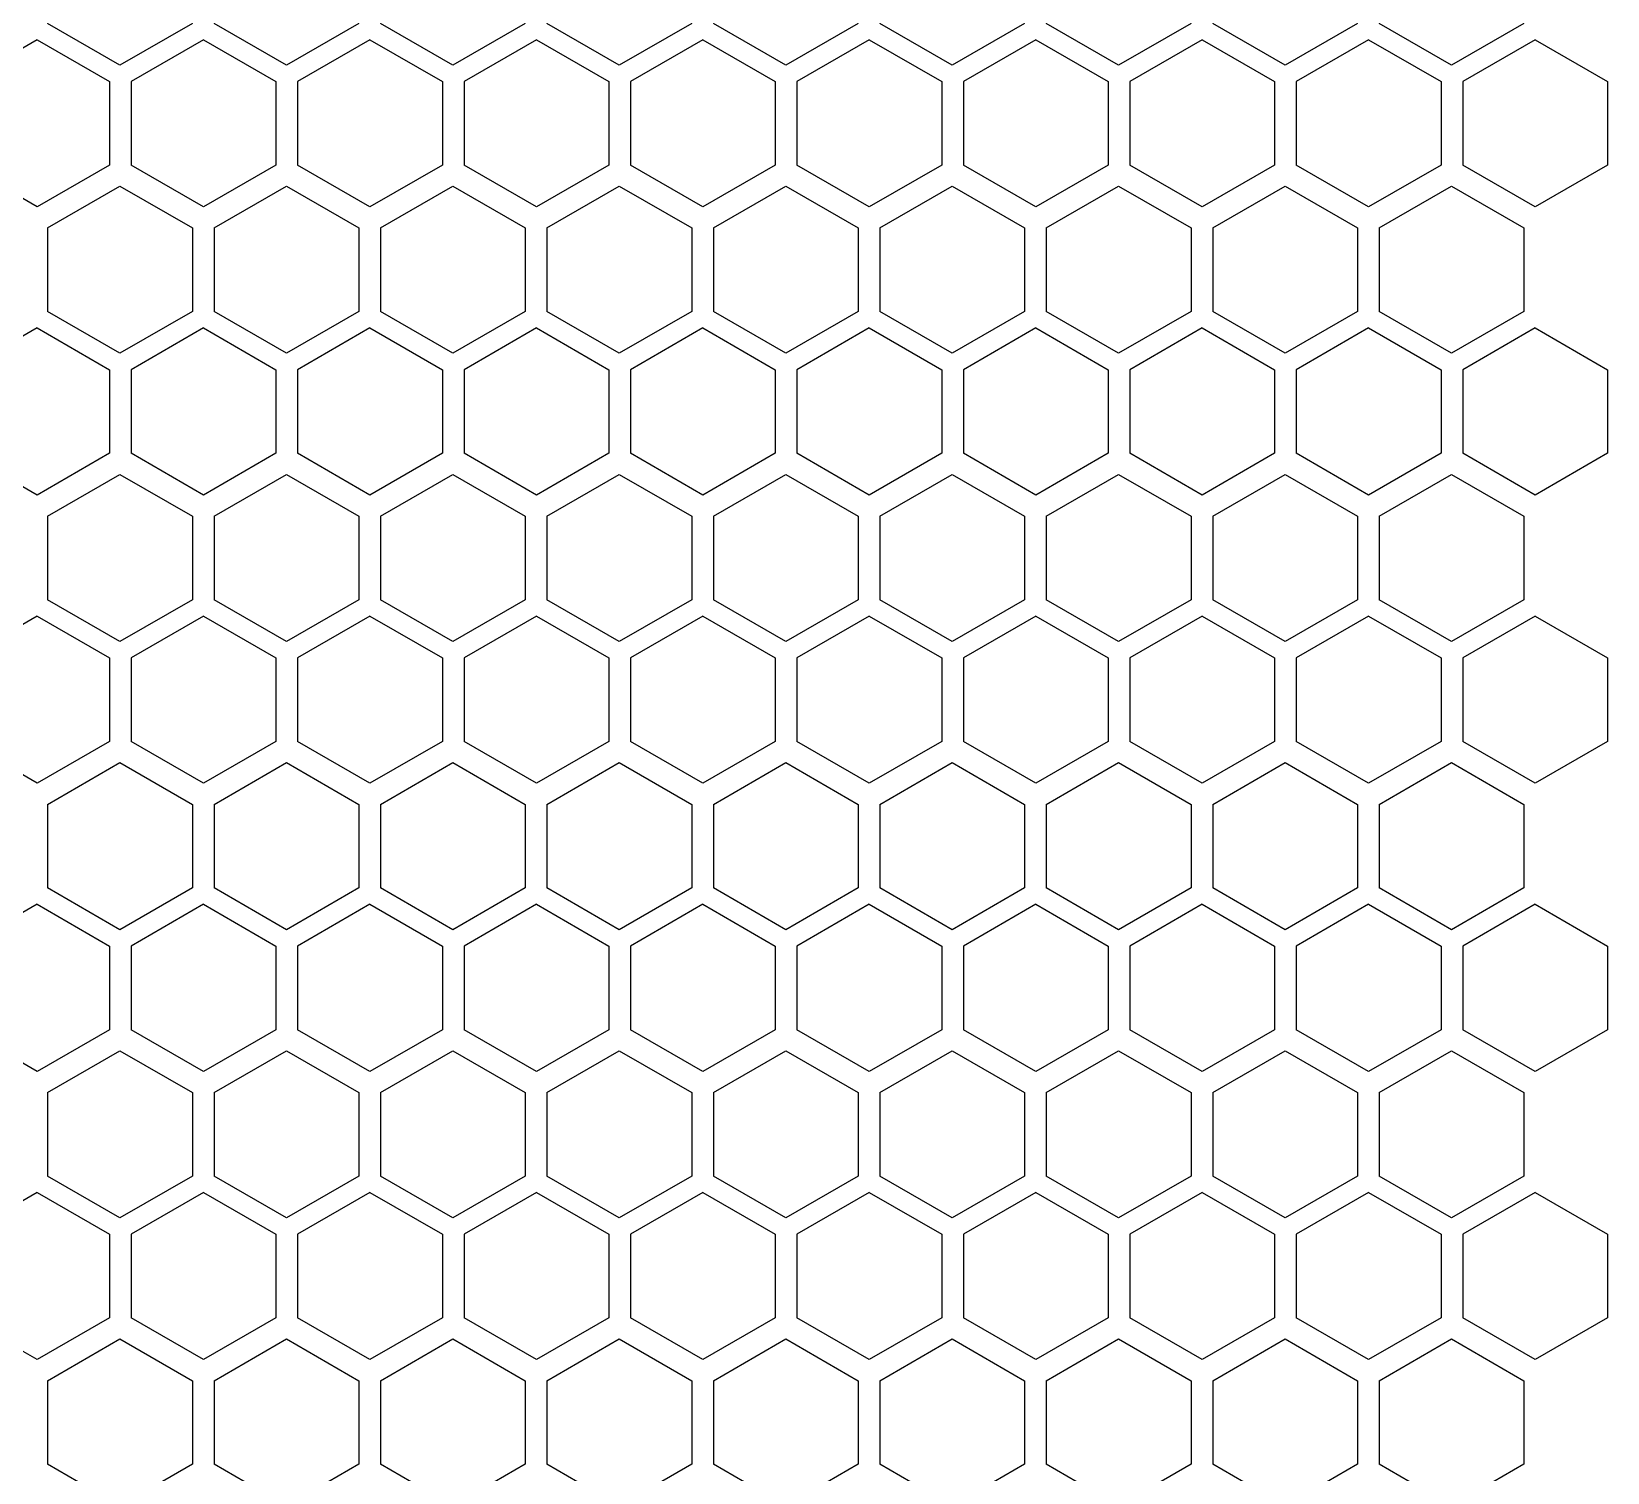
# Model space of a CAD drawing. Header units: millimetres. Extents: x 55614 to 110757, y -66981 to -47484.
# Drawn here: x 64434.5 to 64521.6, y -50370 to -50290.4 of the extents above; entities that cross this region are included whole.
import ezdxf

# ---------------------------------------------------------------- set-up
doc = ezdxf.new("R2010")
doc.units = ezdxf.units.MM
doc.layers.add('4215-0412-2_0', color=7, linetype='Continuous')
doc.layers.add('THICK', color=7, linetype='Continuous', lineweight=0)

# ---------------------------------------------------------------- blocks, each defined once
blk = doc.blocks.new('2-1725')
at = {"layer": '4215-0412-2_0', "color": 7, "linetype": 'Continuous'}
for p, q in [((-16647.396, -71718.321), (-16651.397, -71716.011)), ((-16643.395, -71716.011), (-16647.396, -71718.321)), ((-16638.196, -71718.321), (-16642.197, -71716.011)), ((-16634.195, -71716.011), (-16638.196, -71718.321)), ((-16628.996, -71718.321), (-16632.997, -71716.011)), ((-16624.995, -71716.011), (-16628.996, -71718.321)), ((-16619.796, -71718.321), (-16623.797, -71716.011)), ((-16615.795, -71716.011), (-16619.796, -71718.321)), ((-16610.596, -71718.321), (-16614.597, -71716.011)), ((-16606.595, -71716.011), (-16610.596, -71718.321)), ((-16601.396, -71718.321), (-16605.397, -71716.011)), ((-16597.395, -71716.011), (-16601.396, -71718.321)), ((-16592.196, -71718.321), (-16596.197, -71716.011)), ((-16588.195, -71716.011), (-16592.196, -71718.321)), ((-16582.996, -71718.321), (-16586.997, -71716.011)), ((-16578.995, -71716.011), (-16582.996, -71718.321)), ((-16573.796, -71718.321), (-16577.797, -71716.011)), ((-16569.795, -71716.011), (-16573.796, -71718.321)), ((-16651.977, -71716.916), (-16655.978, -71719.226)), ((-16651.977, -71716.916), (-16647.976, -71719.226)), ((-16642.777, -71716.916), (-16646.778, -71719.226)), ((-16642.777, -71716.916), (-16638.776, -71719.226)), ((-16633.577, -71716.916), (-16637.578, -71719.226)), ((-16633.577, -71716.916), (-16629.576, -71719.226)), ((-16624.377, -71716.916), (-16628.378, -71719.226)), ((-16624.377, -71716.916), (-16620.376, -71719.226)), ((-16615.177, -71716.916), (-16619.178, -71719.226)), ((-16615.177, -71716.916), (-16611.176, -71719.226)), ((-16605.977, -71716.916), (-16609.978, -71719.226)), ((-16605.977, -71716.916), (-16601.976, -71719.226)), ((-16596.777, -71716.916), (-16600.778, -71719.226)), ((-16596.777, -71716.916), (-16592.776, -71719.226)), ((-16587.577, -71716.916), (-16591.578, -71719.226)), ((-16587.577, -71716.916), (-16583.576, -71719.226)), ((-16578.377, -71716.916), (-16582.378, -71719.226)), ((-16578.377, -71716.916), (-16574.376, -71719.226)), ((-16569.177, -71716.916), (-16573.178, -71719.226)), ((-16569.177, -71716.916), (-16565.176, -71719.226)), ((-16647.976, -71719.226), (-16647.976, -71723.846)), ((-16646.778, -71719.226), (-16646.778, -71723.846)), ((-16638.776, -71719.226), (-16638.776, -71723.846)), ((-16637.578, -71719.226), (-16637.578, -71723.846)), ((-16629.576, -71719.226), (-16629.576, -71723.846)), ((-16628.378, -71719.226), (-16628.378, -71723.846)), ((-16620.376, -71719.226), (-16620.376, -71723.846)), ((-16619.178, -71719.226), (-16619.178, -71723.846)), ((-16611.176, -71719.226), (-16611.176, -71723.846)), ((-16609.978, -71719.226), (-16609.978, -71723.846)), ((-16601.976, -71719.226), (-16601.976, -71723.846)), ((-16600.778, -71719.226), (-16600.778, -71723.846)), ((-16592.776, -71719.226), (-16592.776, -71723.846)), ((-16591.578, -71719.226), (-16591.578, -71723.846)), ((-16583.576, -71719.226), (-16583.576, -71723.846)), ((-16582.378, -71719.226), (-16582.378, -71723.846)), ((-16574.376, -71719.226), (-16574.376, -71723.846)), ((-16573.178, -71719.226), (-16573.178, -71723.846)), ((-16565.176, -71719.226), (-16565.176, -71723.846)), ((-16651.977, -71726.156), (-16655.978, -71723.846)), ((-16647.976, -71723.846), (-16651.977, -71726.156)), ((-16642.777, -71726.156), (-16646.778, -71723.846)), ((-16638.776, -71723.846), (-16642.777, -71726.156)), ((-16633.577, -71726.156), (-16637.578, -71723.846)), ((-16629.576, -71723.846), (-16633.577, -71726.156)), ((-16624.377, -71726.156), (-16628.378, -71723.846)), ((-16620.376, -71723.846), (-16624.377, -71726.156)), ((-16615.177, -71726.156), (-16619.178, -71723.846)), ((-16611.176, -71723.846), (-16615.177, -71726.156)), ((-16605.977, -71726.156), (-16609.978, -71723.846)), ((-16601.976, -71723.846), (-16605.977, -71726.156)), ((-16596.777, -71726.156), (-16600.778, -71723.846)), ((-16592.776, -71723.846), (-16596.777, -71726.156)), ((-16587.577, -71726.156), (-16591.578, -71723.846)), ((-16583.576, -71723.846), (-16587.577, -71726.156)), ((-16578.377, -71726.156), (-16582.378, -71723.846)), ((-16574.376, -71723.846), (-16578.377, -71726.156)), ((-16569.177, -71726.156), (-16573.178, -71723.846)), ((-16565.176, -71723.846), (-16569.177, -71726.156)), ((-16651.397, -71727.321), (-16647.396, -71725.011)), ((-16647.396, -71725.011), (-16643.395, -71727.321)), ((-16642.197, -71727.321), (-16638.196, -71725.011)), ((-16638.196, -71725.011), (-16634.195, -71727.321)), ((-16632.997, -71727.321), (-16628.996, -71725.011)), ((-16628.996, -71725.011), (-16624.995, -71727.321)), ((-16623.797, -71727.321), (-16619.796, -71725.011)), ((-16619.796, -71725.011), (-16615.795, -71727.321)), ((-16614.597, -71727.321), (-16610.596, -71725.011)), ((-16610.596, -71725.011), (-16606.595, -71727.321)), ((-16605.397, -71727.321), (-16601.396, -71725.011)), ((-16601.396, -71725.011), (-16597.395, -71727.321)), ((-16596.197, -71727.321), (-16592.196, -71725.011)), ((-16592.196, -71725.011), (-16588.195, -71727.321)), ((-16586.997, -71727.321), (-16582.996, -71725.011)), ((-16582.996, -71725.011), (-16578.995, -71727.321)), ((-16577.797, -71727.321), (-16573.796, -71725.011)), ((-16573.796, -71725.011), (-16569.795, -71727.321)), ((-16651.397, -71727.321), (-16651.397, -71731.941)), ((-16643.395, -71727.321), (-16643.395, -71731.941)), ((-16642.197, -71727.321), (-16642.197, -71731.941)), ((-16634.195, -71727.321), (-16634.195, -71731.941)), ((-16632.997, -71727.321), (-16632.997, -71731.941)), ((-16624.995, -71727.321), (-16624.995, -71731.941)), ((-16623.797, -71727.321), (-16623.797, -71731.941)), ((-16615.795, -71727.321), (-16615.795, -71731.941)), ((-16614.597, -71727.321), (-16614.597, -71731.941)), ((-16606.595, -71727.321), (-16606.595, -71731.941)), ((-16605.397, -71727.321), (-16605.397, -71731.941)), ((-16597.395, -71727.321), (-16597.395, -71731.941)), ((-16596.197, -71727.321), (-16596.197, -71731.941)), ((-16588.195, -71727.321), (-16588.195, -71731.941)), ((-16586.997, -71727.321), (-16586.997, -71731.941)), ((-16578.995, -71727.321), (-16578.995, -71731.941)), ((-16577.797, -71727.321), (-16577.797, -71731.941)), ((-16569.795, -71727.321), (-16569.795, -71731.941)), ((-16647.396, -71734.251), (-16651.397, -71731.941)), ((-16643.395, -71731.941), (-16647.396, -71734.251)), ((-16638.196, -71734.251), (-16642.197, -71731.941)), ((-16634.195, -71731.941), (-16638.196, -71734.251)), ((-16628.996, -71734.251), (-16632.997, -71731.941)), ((-16624.995, -71731.941), (-16628.996, -71734.251)), ((-16619.796, -71734.251), (-16623.797, -71731.941)), ((-16615.795, -71731.941), (-16619.796, -71734.251)), ((-16610.596, -71734.251), (-16614.597, -71731.941)), ((-16606.595, -71731.941), (-16610.596, -71734.251)), ((-16601.396, -71734.251), (-16605.397, -71731.941)), ((-16597.395, -71731.941), (-16601.396, -71734.251)), ((-16592.196, -71734.251), (-16596.197, -71731.941)), ((-16588.195, -71731.941), (-16592.196, -71734.251)), ((-16582.996, -71734.251), (-16586.997, -71731.941)), ((-16578.995, -71731.941), (-16582.996, -71734.251)), ((-16573.796, -71734.251), (-16577.797, -71731.941)), ((-16569.795, -71731.941), (-16573.796, -71734.251)), ((-16651.977, -71732.846), (-16655.978, -71735.156)), ((-16651.977, -71732.846), (-16647.976, -71735.156)), ((-16642.777, -71732.846), (-16646.778, -71735.156)), ((-16642.777, -71732.846), (-16638.776, -71735.156)), ((-16633.577, -71732.846), (-16637.578, -71735.156)), ((-16633.577, -71732.846), (-16629.576, -71735.156)), ((-16624.377, -71732.846), (-16628.378, -71735.156)), ((-16624.377, -71732.846), (-16620.376, -71735.156)), ((-16615.177, -71732.846), (-16619.178, -71735.156)), ((-16615.177, -71732.846), (-16611.176, -71735.156)), ((-16605.977, -71732.846), (-16609.978, -71735.156)), ((-16605.977, -71732.846), (-16601.976, -71735.156)), ((-16596.777, -71732.846), (-16600.778, -71735.156)), ((-16596.777, -71732.846), (-16592.776, -71735.156)), ((-16587.577, -71732.846), (-16591.578, -71735.156)), ((-16587.577, -71732.846), (-16583.576, -71735.156)), ((-16578.377, -71732.846), (-16582.378, -71735.156)), ((-16578.377, -71732.846), (-16574.376, -71735.156)), ((-16569.177, -71732.846), (-16573.178, -71735.156)), ((-16569.177, -71732.846), (-16565.176, -71735.156)), ((-16647.976, -71735.156), (-16647.976, -71739.776)), ((-16646.778, -71735.156), (-16646.778, -71739.776)), ((-16638.776, -71735.156), (-16638.776, -71739.776)), ((-16637.578, -71735.156), (-16637.578, -71739.776)), ((-16629.576, -71735.156), (-16629.576, -71739.776)), ((-16628.378, -71735.156), (-16628.378, -71739.776)), ((-16620.376, -71735.156), (-16620.376, -71739.776)), ((-16619.178, -71735.156), (-16619.178, -71739.776)), ((-16611.176, -71735.156), (-16611.176, -71739.776)), ((-16609.978, -71735.156), (-16609.978, -71739.776)), ((-16601.976, -71735.156), (-16601.976, -71739.776)), ((-16600.778, -71735.156), (-16600.778, -71739.776)), ((-16592.776, -71735.156), (-16592.776, -71739.776)), ((-16591.578, -71735.156), (-16591.578, -71739.776)), ((-16583.576, -71735.156), (-16583.576, -71739.776)), ((-16582.378, -71735.156), (-16582.378, -71739.776)), ((-16574.376, -71735.156), (-16574.376, -71739.776)), ((-16573.178, -71735.156), (-16573.178, -71739.776)), ((-16565.176, -71735.156), (-16565.176, -71739.776)), ((-16651.977, -71742.086), (-16655.978, -71739.776)), ((-16647.976, -71739.776), (-16651.977, -71742.086)), ((-16642.777, -71742.086), (-16646.778, -71739.776)), ((-16638.776, -71739.776), (-16642.777, -71742.086)), ((-16633.577, -71742.086), (-16637.578, -71739.776)), ((-16629.576, -71739.776), (-16633.577, -71742.086)), ((-16624.377, -71742.086), (-16628.378, -71739.776)), ((-16620.376, -71739.776), (-16624.377, -71742.086)), ((-16615.177, -71742.086), (-16619.178, -71739.776)), ((-16611.176, -71739.776), (-16615.177, -71742.086)), ((-16605.977, -71742.086), (-16609.978, -71739.776)), ((-16601.976, -71739.776), (-16605.977, -71742.086)), ((-16596.777, -71742.086), (-16600.778, -71739.776)), ((-16592.776, -71739.776), (-16596.777, -71742.086)), ((-16587.577, -71742.086), (-16591.578, -71739.776)), ((-16583.576, -71739.776), (-16587.577, -71742.086)), ((-16578.377, -71742.086), (-16582.378, -71739.776)), ((-16574.376, -71739.776), (-16578.377, -71742.086)), ((-16569.177, -71742.086), (-16573.178, -71739.776)), ((-16565.176, -71739.776), (-16569.177, -71742.086)), ((-16651.397, -71743.251), (-16647.396, -71740.941)), ((-16647.396, -71740.941), (-16643.395, -71743.251)), ((-16642.197, -71743.251), (-16638.196, -71740.941)), ((-16638.196, -71740.941), (-16634.195, -71743.251)), ((-16632.997, -71743.251), (-16628.996, -71740.941)), ((-16628.996, -71740.941), (-16624.995, -71743.251)), ((-16623.797, -71743.251), (-16619.796, -71740.941)), ((-16619.796, -71740.941), (-16615.795, -71743.251)), ((-16614.597, -71743.251), (-16610.596, -71740.941)), ((-16610.596, -71740.941), (-16606.595, -71743.251)), ((-16605.397, -71743.251), (-16601.396, -71740.941)), ((-16601.396, -71740.941), (-16597.395, -71743.251)), ((-16596.197, -71743.251), (-16592.196, -71740.941)), ((-16592.196, -71740.941), (-16588.195, -71743.251)), ((-16586.997, -71743.251), (-16582.996, -71740.941)), ((-16582.996, -71740.941), (-16578.995, -71743.251)), ((-16577.797, -71743.251), (-16573.796, -71740.941)), ((-16573.796, -71740.941), (-16569.795, -71743.251)), ((-16651.397, -71743.251), (-16651.397, -71747.871)), ((-16643.395, -71743.251), (-16643.395, -71747.871)), ((-16642.197, -71743.251), (-16642.197, -71747.871)), ((-16634.195, -71743.251), (-16634.195, -71747.871)), ((-16632.997, -71743.251), (-16632.997, -71747.871)), ((-16624.995, -71743.251), (-16624.995, -71747.871)), ((-16623.797, -71743.251), (-16623.797, -71747.871)), ((-16615.795, -71743.251), (-16615.795, -71747.871)), ((-16614.597, -71743.251), (-16614.597, -71747.871)), ((-16606.595, -71743.251), (-16606.595, -71747.871)), ((-16605.397, -71743.251), (-16605.397, -71747.871)), ((-16597.395, -71743.251), (-16597.395, -71747.871)), ((-16596.197, -71743.251), (-16596.197, -71747.871)), ((-16588.195, -71743.251), (-16588.195, -71747.871)), ((-16586.997, -71743.251), (-16586.997, -71747.871)), ((-16578.995, -71743.251), (-16578.995, -71747.871)), ((-16577.797, -71743.251), (-16577.797, -71747.871)), ((-16569.795, -71743.251), (-16569.795, -71747.871)), ((-16647.396, -71750.181), (-16651.397, -71747.871)), ((-16643.395, -71747.871), (-16647.396, -71750.181)), ((-16638.196, -71750.181), (-16642.197, -71747.871)), ((-16634.195, -71747.871), (-16638.196, -71750.181)), ((-16628.996, -71750.181), (-16632.997, -71747.871)), ((-16624.995, -71747.871), (-16628.996, -71750.181)), ((-16619.796, -71750.181), (-16623.797, -71747.871)), ((-16615.795, -71747.871), (-16619.796, -71750.181)), ((-16610.596, -71750.181), (-16614.597, -71747.871)), ((-16606.595, -71747.871), (-16610.596, -71750.181)), ((-16601.396, -71750.181), (-16605.397, -71747.871)), ((-16597.395, -71747.871), (-16601.396, -71750.181)), ((-16592.196, -71750.181), (-16596.197, -71747.871)), ((-16588.195, -71747.871), (-16592.196, -71750.181)), ((-16582.996, -71750.181), (-16586.997, -71747.871)), ((-16578.995, -71747.871), (-16582.996, -71750.181)), ((-16573.796, -71750.181), (-16577.797, -71747.871)), ((-16569.795, -71747.871), (-16573.796, -71750.181)), ((-16651.977, -71748.776), (-16655.978, -71751.086)), ((-16651.977, -71748.776), (-16647.976, -71751.086)), ((-16642.777, -71748.776), (-16646.778, -71751.086)), ((-16642.777, -71748.776), (-16638.776, -71751.086)), ((-16633.577, -71748.776), (-16637.578, -71751.086)), ((-16633.577, -71748.776), (-16629.576, -71751.086)), ((-16624.377, -71748.776), (-16628.378, -71751.086)), ((-16624.377, -71748.776), (-16620.376, -71751.086)), ((-16615.177, -71748.776), (-16619.178, -71751.086)), ((-16615.177, -71748.776), (-16611.176, -71751.086)), ((-16605.977, -71748.776), (-16609.978, -71751.086)), ((-16605.977, -71748.776), (-16601.976, -71751.086)), ((-16596.777, -71748.776), (-16600.778, -71751.086)), ((-16596.777, -71748.776), (-16592.776, -71751.086)), ((-16587.577, -71748.776), (-16591.578, -71751.086)), ((-16587.577, -71748.776), (-16583.576, -71751.086)), ((-16578.377, -71748.776), (-16582.378, -71751.086)), ((-16578.377, -71748.776), (-16574.376, -71751.086)), ((-16569.177, -71748.776), (-16573.178, -71751.086)), ((-16569.177, -71748.776), (-16565.176, -71751.086)), ((-16647.976, -71751.086), (-16647.976, -71755.706)), ((-16646.778, -71751.086), (-16646.778, -71755.706)), ((-16638.776, -71751.086), (-16638.776, -71755.706)), ((-16637.578, -71751.086), (-16637.578, -71755.706)), ((-16629.576, -71751.086), (-16629.576, -71755.706)), ((-16628.378, -71751.086), (-16628.378, -71755.706)), ((-16620.376, -71751.086), (-16620.376, -71755.706)), ((-16619.178, -71751.086), (-16619.178, -71755.706)), ((-16611.176, -71751.086), (-16611.176, -71755.706)), ((-16609.978, -71751.086), (-16609.978, -71755.706)), ((-16601.976, -71751.086), (-16601.976, -71755.706)), ((-16600.778, -71751.086), (-16600.778, -71755.706)), ((-16592.776, -71751.086), (-16592.776, -71755.706)), ((-16591.578, -71751.086), (-16591.578, -71755.706)), ((-16583.576, -71751.086), (-16583.576, -71755.706)), ((-16582.378, -71751.086), (-16582.378, -71755.706)), ((-16574.376, -71751.086), (-16574.376, -71755.706)), ((-16573.178, -71751.086), (-16573.178, -71755.706)), ((-16565.176, -71751.086), (-16565.176, -71755.706)), ((-16651.977, -71758.016), (-16655.978, -71755.706)), ((-16647.976, -71755.706), (-16651.977, -71758.016)), ((-16642.777, -71758.016), (-16646.778, -71755.706)), ((-16638.776, -71755.706), (-16642.777, -71758.016)), ((-16633.577, -71758.016), (-16637.578, -71755.706)), ((-16629.576, -71755.706), (-16633.577, -71758.016)), ((-16624.377, -71758.016), (-16628.378, -71755.706)), ((-16620.376, -71755.706), (-16624.377, -71758.016)), ((-16615.177, -71758.016), (-16619.178, -71755.706)), ((-16611.176, -71755.706), (-16615.177, -71758.016)), ((-16605.977, -71758.016), (-16609.978, -71755.706)), ((-16601.976, -71755.706), (-16605.977, -71758.016)), ((-16596.777, -71758.016), (-16600.778, -71755.706)), ((-16592.776, -71755.706), (-16596.777, -71758.016)), ((-16587.577, -71758.016), (-16591.578, -71755.706)), ((-16583.576, -71755.706), (-16587.577, -71758.016)), ((-16578.377, -71758.016), (-16582.378, -71755.706)), ((-16574.376, -71755.706), (-16578.377, -71758.016)), ((-16569.177, -71758.016), (-16573.178, -71755.706)), ((-16565.176, -71755.706), (-16569.177, -71758.016)), ((-16651.397, -71759.181), (-16647.396, -71756.871)), ((-16647.396, -71756.871), (-16643.395, -71759.181)), ((-16642.197, -71759.181), (-16638.196, -71756.871)), ((-16638.196, -71756.871), (-16634.195, -71759.181)), ((-16632.997, -71759.181), (-16628.996, -71756.871)), ((-16628.996, -71756.871), (-16624.995, -71759.181)), ((-16623.797, -71759.181), (-16619.796, -71756.871)), ((-16619.796, -71756.871), (-16615.795, -71759.181)), ((-16614.597, -71759.181), (-16610.596, -71756.871)), ((-16610.596, -71756.871), (-16606.595, -71759.181)), ((-16605.397, -71759.181), (-16601.396, -71756.871)), ((-16601.396, -71756.871), (-16597.395, -71759.181)), ((-16596.197, -71759.181), (-16592.196, -71756.871)), ((-16592.196, -71756.871), (-16588.195, -71759.181)), ((-16586.997, -71759.181), (-16582.996, -71756.871)), ((-16582.996, -71756.871), (-16578.995, -71759.181)), ((-16577.797, -71759.181), (-16573.796, -71756.871)), ((-16573.796, -71756.871), (-16569.795, -71759.181)), ((-16651.397, -71759.181), (-16651.397, -71763.801)), ((-16643.395, -71759.181), (-16643.395, -71763.801)), ((-16642.197, -71759.181), (-16642.197, -71763.801)), ((-16634.195, -71759.181), (-16634.195, -71763.801)), ((-16632.997, -71759.181), (-16632.997, -71763.801)), ((-16624.995, -71759.181), (-16624.995, -71763.801)), ((-16623.797, -71759.181), (-16623.797, -71763.801)), ((-16615.795, -71759.181), (-16615.795, -71763.801)), ((-16614.597, -71759.181), (-16614.597, -71763.801)), ((-16606.595, -71759.181), (-16606.595, -71763.801)), ((-16605.397, -71759.181), (-16605.397, -71763.801)), ((-16597.395, -71759.181), (-16597.395, -71763.801)), ((-16596.197, -71759.181), (-16596.197, -71763.801)), ((-16588.195, -71759.181), (-16588.195, -71763.801)), ((-16586.997, -71759.181), (-16586.997, -71763.801)), ((-16578.995, -71759.181), (-16578.995, -71763.801)), ((-16577.797, -71759.181), (-16577.797, -71763.801)), ((-16569.795, -71759.181), (-16569.795, -71763.801)), ((-16647.396, -71766.111), (-16651.397, -71763.801)), ((-16643.395, -71763.801), (-16647.396, -71766.111)), ((-16638.196, -71766.111), (-16642.197, -71763.801)), ((-16634.195, -71763.801), (-16638.196, -71766.111)), ((-16628.996, -71766.111), (-16632.997, -71763.801)), ((-16624.995, -71763.801), (-16628.996, -71766.111)), ((-16619.796, -71766.111), (-16623.797, -71763.801)), ((-16615.795, -71763.801), (-16619.796, -71766.111)), ((-16610.596, -71766.111), (-16614.597, -71763.801)), ((-16606.595, -71763.801), (-16610.596, -71766.111)), ((-16601.396, -71766.111), (-16605.397, -71763.801)), ((-16597.395, -71763.801), (-16601.396, -71766.111)), ((-16592.196, -71766.111), (-16596.197, -71763.801)), ((-16588.195, -71763.801), (-16592.196, -71766.111)), ((-16582.996, -71766.111), (-16586.997, -71763.801)), ((-16578.995, -71763.801), (-16582.996, -71766.111)), ((-16573.796, -71766.111), (-16577.797, -71763.801)), ((-16569.795, -71763.801), (-16573.796, -71766.111)), ((-16651.977, -71764.706), (-16655.978, -71767.016)), ((-16651.977, -71764.706), (-16647.976, -71767.016)), ((-16642.777, -71764.706), (-16646.778, -71767.016)), ((-16642.777, -71764.706), (-16638.776, -71767.016)), ((-16633.577, -71764.706), (-16637.578, -71767.016)), ((-16633.577, -71764.706), (-16629.576, -71767.016)), ((-16624.377, -71764.706), (-16628.378, -71767.016)), ((-16624.377, -71764.706), (-16620.376, -71767.016)), ((-16615.177, -71764.706), (-16619.178, -71767.016)), ((-16615.177, -71764.706), (-16611.176, -71767.016)), ((-16605.977, -71764.706), (-16609.978, -71767.016)), ((-16605.977, -71764.706), (-16601.976, -71767.016)), ((-16596.777, -71764.706), (-16600.778, -71767.016)), ((-16596.777, -71764.706), (-16592.776, -71767.016)), ((-16587.577, -71764.706), (-16591.578, -71767.016)), ((-16587.577, -71764.706), (-16583.576, -71767.016)), ((-16578.377, -71764.706), (-16582.378, -71767.016)), ((-16578.377, -71764.706), (-16574.376, -71767.016)), ((-16569.177, -71764.706), (-16573.178, -71767.016)), ((-16569.177, -71764.706), (-16565.176, -71767.016)), ((-16647.976, -71767.016), (-16647.976, -71771.636)), ((-16646.778, -71767.016), (-16646.778, -71771.636)), ((-16638.776, -71767.016), (-16638.776, -71771.636)), ((-16637.578, -71767.016), (-16637.578, -71771.636)), ((-16629.576, -71767.016), (-16629.576, -71771.636)), ((-16628.378, -71767.016), (-16628.378, -71771.636)), ((-16620.376, -71767.016), (-16620.376, -71771.636)), ((-16619.178, -71767.016), (-16619.178, -71771.636)), ((-16611.176, -71767.016), (-16611.176, -71771.636)), ((-16609.978, -71767.016), (-16609.978, -71771.636)), ((-16601.976, -71767.016), (-16601.976, -71771.636)), ((-16600.778, -71767.016), (-16600.778, -71771.636)), ((-16592.776, -71767.016), (-16592.776, -71771.636)), ((-16591.578, -71767.016), (-16591.578, -71771.636)), ((-16583.576, -71767.016), (-16583.576, -71771.636)), ((-16582.378, -71767.016), (-16582.378, -71771.636)), ((-16574.376, -71767.016), (-16574.376, -71771.636)), ((-16573.178, -71767.016), (-16573.178, -71771.636)), ((-16565.176, -71767.016), (-16565.176, -71771.636)), ((-16651.977, -71773.946), (-16655.978, -71771.636)), ((-16647.976, -71771.636), (-16651.977, -71773.946)), ((-16642.777, -71773.946), (-16646.778, -71771.636)), ((-16638.776, -71771.636), (-16642.777, -71773.946)), ((-16633.577, -71773.946), (-16637.578, -71771.636)), ((-16629.576, -71771.636), (-16633.577, -71773.946)), ((-16624.377, -71773.946), (-16628.378, -71771.636)), ((-16620.376, -71771.636), (-16624.377, -71773.946)), ((-16615.177, -71773.946), (-16619.178, -71771.636)), ((-16611.176, -71771.636), (-16615.177, -71773.946)), ((-16605.977, -71773.946), (-16609.978, -71771.636)), ((-16601.976, -71771.636), (-16605.977, -71773.946)), ((-16596.777, -71773.946), (-16600.778, -71771.636)), ((-16592.776, -71771.636), (-16596.777, -71773.946)), ((-16587.577, -71773.946), (-16591.578, -71771.636)), ((-16583.576, -71771.636), (-16587.577, -71773.946)), ((-16578.377, -71773.946), (-16582.378, -71771.636)), ((-16574.376, -71771.636), (-16578.377, -71773.946)), ((-16569.177, -71773.946), (-16573.178, -71771.636)), ((-16565.176, -71771.636), (-16569.177, -71773.946)), ((-16651.397, -71775.111), (-16647.396, -71772.801)), ((-16647.396, -71772.801), (-16643.395, -71775.111)), ((-16642.197, -71775.111), (-16638.196, -71772.801)), ((-16638.196, -71772.801), (-16634.195, -71775.111)), ((-16632.997, -71775.111), (-16628.996, -71772.801)), ((-16628.996, -71772.801), (-16624.995, -71775.111)), ((-16623.797, -71775.111), (-16619.796, -71772.801)), ((-16619.796, -71772.801), (-16615.795, -71775.111)), ((-16614.597, -71775.111), (-16610.596, -71772.801)), ((-16610.596, -71772.801), (-16606.595, -71775.111)), ((-16605.397, -71775.111), (-16601.396, -71772.801)), ((-16601.396, -71772.801), (-16597.395, -71775.111)), ((-16596.197, -71775.111), (-16592.196, -71772.801)), ((-16592.196, -71772.801), (-16588.195, -71775.111)), ((-16586.997, -71775.111), (-16582.996, -71772.801)), ((-16582.996, -71772.801), (-16578.995, -71775.111)), ((-16577.797, -71775.111), (-16573.796, -71772.801)), ((-16573.796, -71772.801), (-16569.795, -71775.111)), ((-16651.397, -71775.111), (-16651.397, -71779.731)), ((-16643.395, -71775.111), (-16643.395, -71779.731)), ((-16642.197, -71775.111), (-16642.197, -71779.731)), ((-16634.195, -71775.111), (-16634.195, -71779.731)), ((-16632.997, -71775.111), (-16632.997, -71779.731)), ((-16624.995, -71775.111), (-16624.995, -71779.731)), ((-16623.797, -71775.111), (-16623.797, -71779.731)), ((-16615.795, -71775.111), (-16615.795, -71779.731)), ((-16614.597, -71775.111), (-16614.597, -71779.731)), ((-16606.595, -71775.111), (-16606.595, -71779.731)), ((-16605.397, -71775.111), (-16605.397, -71779.731)), ((-16597.395, -71775.111), (-16597.395, -71779.731)), ((-16596.197, -71775.111), (-16596.197, -71779.731)), ((-16588.195, -71775.111), (-16588.195, -71779.731)), ((-16586.997, -71775.111), (-16586.997, -71779.731)), ((-16578.995, -71775.111), (-16578.995, -71779.731)), ((-16577.797, -71775.111), (-16577.797, -71779.731)), ((-16569.795, -71775.111), (-16569.795, -71779.731)), ((-16647.396, -71782.041), (-16651.397, -71779.731)), ((-16643.395, -71779.731), (-16647.396, -71782.041)), ((-16638.196, -71782.041), (-16642.197, -71779.731)), ((-16634.195, -71779.731), (-16638.196, -71782.041)), ((-16628.996, -71782.041), (-16632.997, -71779.731)), ((-16624.995, -71779.731), (-16628.996, -71782.041)), ((-16619.796, -71782.041), (-16623.797, -71779.731)), ((-16615.795, -71779.731), (-16619.796, -71782.041)), ((-16610.596, -71782.041), (-16614.597, -71779.731)), ((-16606.595, -71779.731), (-16610.596, -71782.041)), ((-16601.396, -71782.041), (-16605.397, -71779.731)), ((-16597.395, -71779.731), (-16601.396, -71782.041)), ((-16592.196, -71782.041), (-16596.197, -71779.731)), ((-16588.195, -71779.731), (-16592.196, -71782.041)), ((-16582.996, -71782.041), (-16586.997, -71779.731)), ((-16578.995, -71779.731), (-16582.996, -71782.041)), ((-16573.796, -71782.041), (-16577.797, -71779.731)), ((-16569.795, -71779.731), (-16573.796, -71782.041)), ((-16651.977, -71780.636), (-16655.978, -71782.946)), ((-16651.977, -71780.636), (-16647.976, -71782.946)), ((-16642.777, -71780.636), (-16646.778, -71782.946)), ((-16642.777, -71780.636), (-16638.776, -71782.946)), ((-16633.577, -71780.636), (-16637.578, -71782.946)), ((-16633.577, -71780.636), (-16629.576, -71782.946)), ((-16624.377, -71780.636), (-16628.378, -71782.946)), ((-16624.377, -71780.636), (-16620.376, -71782.946)), ((-16615.177, -71780.636), (-16619.178, -71782.946)), ((-16615.177, -71780.636), (-16611.176, -71782.946)), ((-16605.977, -71780.636), (-16609.978, -71782.946)), ((-16605.977, -71780.636), (-16601.976, -71782.946)), ((-16596.777, -71780.636), (-16600.778, -71782.946)), ((-16596.777, -71780.636), (-16592.776, -71782.946)), ((-16587.577, -71780.636), (-16591.578, -71782.946)), ((-16587.577, -71780.636), (-16583.576, -71782.946)), ((-16578.377, -71780.636), (-16582.378, -71782.946)), ((-16578.377, -71780.636), (-16574.376, -71782.946)), ((-16569.177, -71780.636), (-16573.178, -71782.946)), ((-16569.177, -71780.636), (-16565.176, -71782.946)), ((-16647.976, -71782.946), (-16647.976, -71787.566)), ((-16646.778, -71782.946), (-16646.778, -71787.566)), ((-16638.776, -71782.946), (-16638.776, -71787.566)), ((-16637.578, -71782.946), (-16637.578, -71787.566)), ((-16629.576, -71782.946), (-16629.576, -71787.566)), ((-16628.378, -71782.946), (-16628.378, -71787.566)), ((-16620.376, -71782.946), (-16620.376, -71787.566)), ((-16619.178, -71782.946), (-16619.178, -71787.566)), ((-16611.176, -71782.946), (-16611.176, -71787.566)), ((-16609.978, -71782.946), (-16609.978, -71787.566)), ((-16601.976, -71782.946), (-16601.976, -71787.566)), ((-16600.778, -71782.946), (-16600.778, -71787.566)), ((-16592.776, -71782.946), (-16592.776, -71787.566)), ((-16591.578, -71782.946), (-16591.578, -71787.566)), ((-16583.576, -71782.946), (-16583.576, -71787.566)), ((-16582.378, -71782.946), (-16582.378, -71787.566)), ((-16574.376, -71782.946), (-16574.376, -71787.566)), ((-16573.178, -71782.946), (-16573.178, -71787.566)), ((-16565.176, -71782.946), (-16565.176, -71787.566)), ((-16651.977, -71789.876), (-16655.978, -71787.566)), ((-16647.976, -71787.566), (-16651.977, -71789.876)), ((-16642.777, -71789.876), (-16646.778, -71787.566)), ((-16638.776, -71787.566), (-16642.777, -71789.876)), ((-16633.577, -71789.876), (-16637.578, -71787.566)), ((-16629.576, -71787.566), (-16633.577, -71789.876)), ((-16624.377, -71789.876), (-16628.378, -71787.566)), ((-16620.376, -71787.566), (-16624.377, -71789.876)), ((-16615.177, -71789.876), (-16619.178, -71787.566)), ((-16611.176, -71787.566), (-16615.177, -71789.876)), ((-16605.977, -71789.876), (-16609.978, -71787.566)), ((-16601.976, -71787.566), (-16605.977, -71789.876)), ((-16596.777, -71789.876), (-16600.778, -71787.566)), ((-16592.776, -71787.566), (-16596.777, -71789.876)), ((-16587.577, -71789.876), (-16591.578, -71787.566)), ((-16583.576, -71787.566), (-16587.577, -71789.876)), ((-16578.377, -71789.876), (-16582.378, -71787.566)), ((-16574.376, -71787.566), (-16578.377, -71789.876)), ((-16569.177, -71789.876), (-16573.178, -71787.566)), ((-16565.176, -71787.566), (-16569.177, -71789.876)), ((-16651.397, -71791.041), (-16647.396, -71788.731)), ((-16647.396, -71788.731), (-16643.395, -71791.041)), ((-16642.197, -71791.041), (-16638.196, -71788.731)), ((-16638.196, -71788.731), (-16634.195, -71791.041)), ((-16632.997, -71791.041), (-16628.996, -71788.731)), ((-16628.996, -71788.731), (-16624.995, -71791.041)), ((-16623.797, -71791.041), (-16619.796, -71788.731)), ((-16619.796, -71788.731), (-16615.795, -71791.041)), ((-16614.597, -71791.041), (-16610.596, -71788.731)), ((-16610.596, -71788.731), (-16606.595, -71791.041)), ((-16605.397, -71791.041), (-16601.396, -71788.731)), ((-16601.396, -71788.731), (-16597.395, -71791.041)), ((-16596.197, -71791.041), (-16592.196, -71788.731)), ((-16592.196, -71788.731), (-16588.195, -71791.041)), ((-16586.997, -71791.041), (-16582.996, -71788.731)), ((-16582.996, -71788.731), (-16578.995, -71791.041)), ((-16577.797, -71791.041), (-16573.796, -71788.731)), ((-16573.796, -71788.731), (-16569.795, -71791.041)), ((-16651.397, -71791.041), (-16651.397, -71795.661)), ((-16643.395, -71791.041), (-16643.395, -71795.661)), ((-16642.197, -71791.041), (-16642.197, -71795.661)), ((-16634.195, -71791.041), (-16634.195, -71795.661)), ((-16632.997, -71791.041), (-16632.997, -71795.661)), ((-16624.995, -71791.041), (-16624.995, -71795.661)), ((-16623.797, -71791.041), (-16623.797, -71795.661)), ((-16615.795, -71791.041), (-16615.795, -71795.661)), ((-16614.597, -71791.041), (-16614.597, -71795.661)), ((-16606.595, -71791.041), (-16606.595, -71795.661)), ((-16605.397, -71791.041), (-16605.397, -71795.661)), ((-16597.395, -71791.041), (-16597.395, -71795.661)), ((-16596.197, -71791.041), (-16596.197, -71795.661)), ((-16588.195, -71791.041), (-16588.195, -71795.661)), ((-16586.997, -71791.041), (-16586.997, -71795.661)), ((-16578.995, -71791.041), (-16578.995, -71795.661)), ((-16577.797, -71791.041), (-16577.797, -71795.661)), ((-16569.795, -71791.041), (-16569.795, -71795.661)), ((-16647.396, -71797.971), (-16651.397, -71795.661)), ((-16643.395, -71795.661), (-16647.396, -71797.971)), ((-16638.196, -71797.971), (-16642.197, -71795.661)), ((-16634.195, -71795.661), (-16638.196, -71797.971)), ((-16628.996, -71797.971), (-16632.997, -71795.661)), ((-16624.995, -71795.661), (-16628.996, -71797.971)), ((-16619.796, -71797.971), (-16623.797, -71795.661)), ((-16615.795, -71795.661), (-16619.796, -71797.971)), ((-16610.596, -71797.971), (-16614.597, -71795.661)), ((-16606.595, -71795.661), (-16610.596, -71797.971)), ((-16601.396, -71797.971), (-16605.397, -71795.661)), ((-16597.395, -71795.661), (-16601.396, -71797.971)), ((-16592.196, -71797.971), (-16596.197, -71795.661)), ((-16588.195, -71795.661), (-16592.196, -71797.971)), ((-16582.996, -71797.971), (-16586.997, -71795.661)), ((-16578.995, -71795.661), (-16582.996, -71797.971)), ((-16573.796, -71797.971), (-16577.797, -71795.661)), ((-16569.795, -71795.661), (-16573.796, -71797.971))]:
    blk.add_line(p, q, dxfattribs=at)

msp = doc.modelspace()

# ---------------------------------------------------------------- block references
at = {"layer": 'THICK', "lineweight": -3}
msp.add_blockref('2-1725', (81086.76, 21426.09), dxfattribs=at)

doc.saveas('drawing.dxf')
